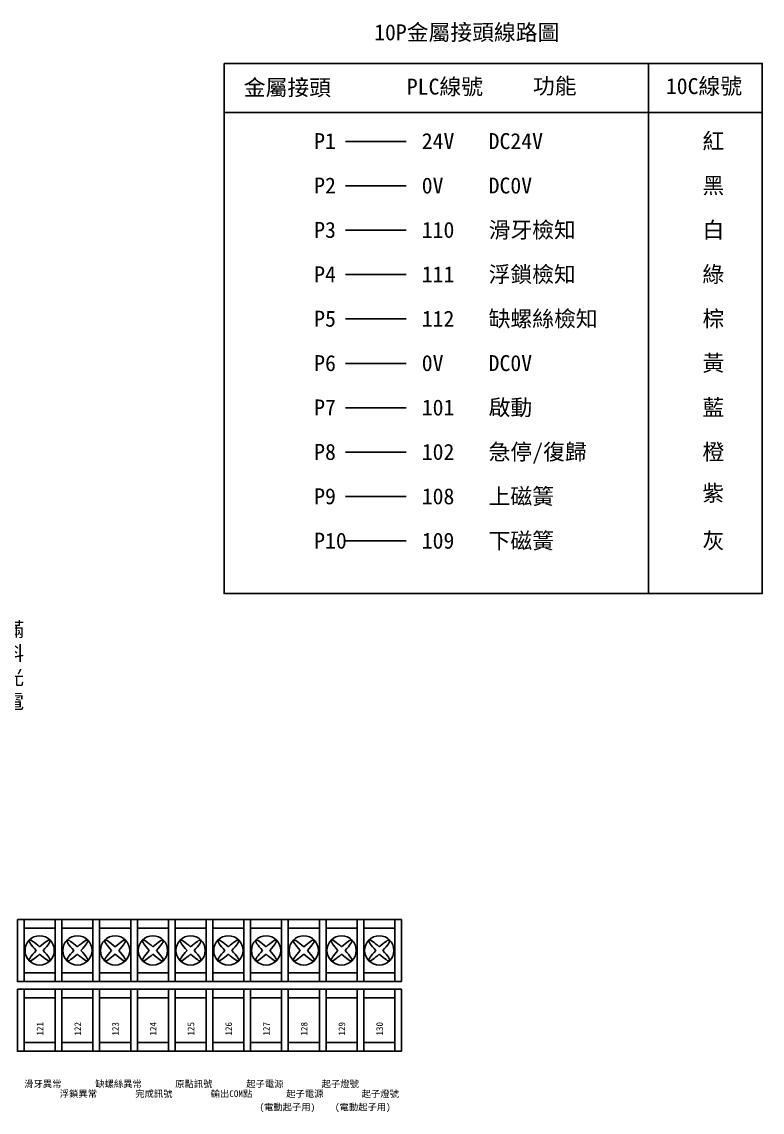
# Model space of a CAD drawing. Extents: x 363 to 1131, y 491 to 757.
# Drawn here: x 695.5 to 862.2, y 490.6 to 736.2 of the extents above; entities that cross this region are included whole.
import ezdxf

# ---------------------------------------------------------------- set-up
doc = ezdxf.new("R2010")
doc.units = 0
doc.layers.get('0').update_dxf_attribs({"linetype": 'CONTINUOUS'})
doc.layers.add('圖框層', color=7, linetype='CONTINUOUS')
doc.layers.add('標尺寸層', color=3, linetype='CONTINUOUS')
doc.styles.add('STSL', font='kaiu.ttf')
doc.styles.add('標楷體', font='kaiu.ttf')

msp = doc.modelspace()

# ---------------------------------------------------------------- linework, layer by layer
msp.add_line((755.3, 726.84), (741.03, 726.84))
msp.add_lwpolyline([(741.03, 726.84), (836.63, 726.84), (836.63, 607.4), (741.03, 607.4)], close=True)
at = {"layer": '標尺寸層', "color": 7}
for p, q in [((741.03, 715.75), (862.22, 715.75)), ((768.33, 709.27), (782.01, 709.27)), ((768.33, 699.27), (782.01, 699.27)), ((768.33, 689.27), (782.01, 689.27)), ((768.33, 679.27), (782.01, 679.27)), ((768.33, 669.27), (782.01, 669.27)), ((768.33, 659.27), (782.01, 659.27)), ((768.33, 649.27), (782.01, 649.27)), ((768.33, 639.27), (782.01, 639.27)), ((768.33, 629.27), (782.01, 629.27)), ((768.33, 619.27), (782.01, 619.27)), ((695.98, 520.03), (695.98, 534.03)), ((704.48, 520.03), (704.48, 534.03)), ((711.48, 534.03), (712.98, 534.03)), ((711.48, 520.03), (711.48, 534.03)), ((712.98, 520.03), (712.98, 534.03)), ((712.98, 520.03), (712.98, 534.03)), ((721.48, 520.03), (721.48, 534.03)), ((729.98, 520.03), (729.98, 534.03)), ((738.48, 520.03), (738.48, 534.03)), ((746.98, 520.03), (746.98, 534.03)), ((755.48, 520.03), (755.48, 534.03)), ((763.98, 520.03), (763.98, 534.03)), ((772.48, 520.03), (772.48, 534.03)), ((779.48, 534.03), (780.98, 534.03)), ((779.48, 520.03), (779.48, 534.03)), ((780.98, 520.03), (780.98, 534.03)), ((695.98, 532.03), (702.98, 532.03)), ((704.48, 532.03), (711.48, 532.03)), ((712.98, 532.03), (719.98, 532.03)), ((721.48, 532.03), (728.48, 532.03)), ((729.98, 532.03), (736.98, 532.03)), ((738.48, 532.03), (745.48, 532.03)), ((746.98, 532.03), (753.98, 532.03)), ((755.48, 532.03), (762.48, 532.03)), ((763.98, 532.03), (770.98, 532.03)), ((772.48, 532.03), (779.48, 532.03)), ((695.98, 522.03), (702.98, 522.03)), ((704.48, 522.03), (711.48, 522.03)), ((712.98, 522.03), (719.98, 522.03)), ((721.48, 522.03), (728.48, 522.03)), ((729.98, 522.03), (736.98, 522.03)), ((738.48, 522.03), (745.48, 522.03)), ((746.98, 522.03), (753.98, 522.03)), ((755.48, 522.03), (762.48, 522.03)), ((763.98, 522.03), (770.98, 522.03)), ((772.48, 522.03), (779.48, 522.03)), ((695.98, 504.33), (695.98, 518.33)), ((704.48, 504.33), (704.48, 518.33)), ((712.98, 520.03), (711.48, 520.03)), ((711.48, 518.33), (712.98, 518.33)), ((711.48, 504.33), (711.48, 518.33)), ((712.98, 504.33), (712.98, 518.33)), ((712.98, 504.33), (712.98, 518.33)), ((721.48, 504.33), (721.48, 518.33)), ((729.98, 504.33), (729.98, 518.33)), ((738.48, 504.33), (738.48, 518.33)), ((746.98, 504.33), (746.98, 518.33)), ((755.48, 504.33), (755.48, 518.33)), ((763.98, 504.33), (763.98, 518.33)), ((772.48, 504.33), (772.48, 518.33)), ((780.98, 520.03), (779.48, 520.03)), ((779.48, 518.33), (780.98, 518.33)), ((779.48, 504.33), (779.48, 518.33)), ((780.98, 504.33), (780.98, 518.33)), ((695.98, 516.33), (702.98, 516.33)), ((704.48, 516.33), (711.48, 516.33)), ((712.98, 516.33), (719.98, 516.33)), ((721.48, 516.33), (728.48, 516.33)), ((729.98, 516.33), (736.98, 516.33)), ((738.48, 516.33), (745.48, 516.33)), ((746.98, 516.33), (753.98, 516.33)), ((755.48, 516.33), (762.48, 516.33)), ((763.98, 516.33), (770.98, 516.33)), ((772.48, 516.33), (779.48, 516.33)), ((695.98, 506.33), (702.98, 506.33)), ((704.48, 506.33), (711.48, 506.33)), ((712.98, 506.33), (719.98, 506.33)), ((721.48, 506.33), (728.48, 506.33)), ((729.98, 506.33), (736.98, 506.33)), ((738.48, 506.33), (745.48, 506.33)), ((746.98, 506.33), (753.98, 506.33)), ((755.48, 506.33), (762.48, 506.33)), ((763.98, 506.33), (770.98, 506.33)), ((772.48, 506.33), (779.48, 506.33)), ((712.98, 504.33), (711.48, 504.33)), ((780.98, 504.33), (779.48, 504.33))]:
    msp.add_line(p, q, dxfattribs=at)
for points in [[(836.63, 726.84), (862.22, 726.84), (862.22, 607.4), (836.63, 607.4)], [(694.48, 534.03), (702.98, 534.03), (702.98, 520.03), (694.48, 520.03)], [(702.98, 534.03), (711.48, 534.03), (711.48, 520.03), (702.98, 520.03)], [(711.48, 534.03), (719.98, 534.03), (719.98, 520.03), (711.48, 520.03)], [(719.98, 534.03), (728.48, 534.03), (728.48, 520.03), (719.98, 520.03)], [(728.48, 534.03), (736.98, 534.03), (736.98, 520.03), (728.48, 520.03)], [(736.98, 534.03), (745.48, 534.03), (745.48, 520.03), (736.98, 520.03)], [(745.48, 534.03), (753.98, 534.03), (753.98, 520.03), (745.48, 520.03)], [(753.98, 534.03), (762.48, 534.03), (762.48, 520.03), (753.98, 520.03)], [(762.48, 534.03), (770.98, 534.03), (770.98, 520.03), (762.48, 520.03)], [(770.98, 534.03), (779.48, 534.03), (779.48, 520.03), (770.98, 520.03)], [(694.48, 518.33), (702.98, 518.33), (702.98, 504.33), (694.48, 504.33)], [(702.98, 518.33), (711.48, 518.33), (711.48, 504.33), (702.98, 504.33)], [(711.48, 518.33), (719.98, 518.33), (719.98, 504.33), (711.48, 504.33)], [(719.98, 518.33), (728.48, 518.33), (728.48, 504.33), (719.98, 504.33)], [(728.48, 518.33), (736.98, 518.33), (736.98, 504.33), (728.48, 504.33)], [(736.98, 518.33), (745.48, 518.33), (745.48, 504.33), (736.98, 504.33)], [(745.48, 518.33), (753.98, 518.33), (753.98, 504.33), (745.48, 504.33)], [(753.98, 518.33), (762.48, 518.33), (762.48, 504.33), (753.98, 504.33)], [(762.48, 518.33), (770.98, 518.33), (770.98, 504.33), (762.48, 504.33)], [(770.98, 518.33), (779.48, 518.33), (779.48, 504.33), (770.98, 504.33)]]:
    msp.add_lwpolyline(points, close=True, dxfattribs=at)
for centre in [(699.48, 527.03), (707.98, 527.03), (716.48, 527.03), (724.98, 527.03), (733.48, 527.03), (741.98, 527.03), (750.48, 527.03), (758.98, 527.03), (767.48, 527.03), (775.98, 527.03)]:
    msp.add_circle(centre, 3.3, dxfattribs=at)
for centre, major_axis, start_param, end_param in [((699.48, 527.03), (-2.33, 2.33), 4.886768, 7.679603), ((699.48, 527.03), (2.33, 2.33), 4.886768, 7.679603), ((707.98, 527.03), (-2.33, 2.33), 4.886768, 7.679603), ((707.98, 527.03), (2.33, 2.33), 4.886768, 7.679603), ((716.48, 527.03), (-2.33, 2.33), 4.886768, 7.679603), ((716.48, 527.03), (2.33, 2.33), 4.886768, 7.679603), ((724.98, 527.03), (-2.33, 2.33), 4.886768, 7.679603), ((724.98, 527.03), (2.33, 2.33), 4.886768, 7.679603), ((733.48, 527.03), (-2.33, 2.33), 4.886768, 7.679603), ((733.48, 527.03), (2.33, 2.33), 4.886768, 7.679603), ((741.98, 527.03), (-2.33, 2.33), 4.886768, 7.679603), ((741.98, 527.03), (2.33, 2.33), 4.886768, 7.679603), ((750.48, 527.03), (-2.33, 2.33), 4.886768, 7.679603), ((750.48, 527.03), (2.33, 2.33), 4.886768, 7.679603), ((758.98, 527.03), (-2.33, 2.33), 4.886768, 7.679603), ((758.98, 527.03), (2.33, 2.33), 4.886768, 7.679603), ((767.48, 527.03), (-2.33, 2.33), 4.886768, 7.679603), ((767.48, 527.03), (2.33, 2.33), 4.886768, 7.679603), ((775.98, 527.03), (-2.33, 2.33), 4.886768, 7.679603), ((775.98, 527.03), (2.33, 2.33), 4.886768, 7.679603), ((699.48, 527.03), (2.33, 2.33), 1.745175, 4.53801), ((699.48, 527.03), (-2.33, 2.33), 8.02836, 10.821195), ((707.98, 527.03), (2.33, 2.33), 1.745175, 4.53801), ((707.98, 527.03), (-2.33, 2.33), 8.02836, 10.821195), ((716.48, 527.03), (2.33, 2.33), 1.745175, 4.53801), ((716.48, 527.03), (-2.33, 2.33), 8.02836, 10.821195), ((724.98, 527.03), (2.33, 2.33), 1.745175, 4.53801), ((724.98, 527.03), (-2.33, 2.33), 8.02836, 10.821195), ((733.48, 527.03), (2.33, 2.33), 1.745175, 4.53801), ((733.48, 527.03), (-2.33, 2.33), 8.02836, 10.821195), ((741.98, 527.03), (2.33, 2.33), 1.745175, 4.53801), ((741.98, 527.03), (-2.33, 2.33), 8.02836, 10.821195), ((750.48, 527.03), (2.33, 2.33), 1.745175, 4.53801), ((750.48, 527.03), (-2.33, 2.33), 8.02836, 10.821195), ((758.98, 527.03), (2.33, 2.33), 1.745175, 4.53801), ((758.98, 527.03), (-2.33, 2.33), 8.02836, 10.821195), ((767.48, 527.03), (2.33, 2.33), 1.745175, 4.53801), ((767.48, 527.03), (-2.33, 2.33), 8.02836, 10.821195), ((775.98, 527.03), (2.33, 2.33), 1.745175, 4.53801), ((775.98, 527.03), (-2.33, 2.33), 8.02836, 10.821195)]:
    msp.add_ellipse(centre, major_axis=major_axis, ratio=0.176168, start_param=start_param, end_param=end_param, dxfattribs=at)

# ---------------------------------------------------------------- texts
at = {"layer": '圖框層', "color": 4, "style": 'STSL'}
for s, height, p in [('10P金屬接頭線路圖 ', 3.6, (774.81, 732.03)), ('金屬接頭', 3.6, (745.46, 719.6)), ('PLC線號', 3.6, (782.17, 719.8)), ('功能', 3.6, (810.59, 719.95)), ('10C線號', 3.6, (840.52, 719.91)), ('P1', 3.6, (761.31, 707.53)), ('24V', 3.6, (785.54, 707.53)), ('DC24V', 3.6, (800.6, 707.53)), ('紅', 3.6, (848.77, 707.53)), ('P2', 3.6, (761.31, 697.53)), ('0V', 3.6, (785.54, 697.53)), ('DC0V', 3.6, (800.6, 697.53)), ('黑', 3.6, (848.77, 697.53)), ('P3', 3.6, (761.31, 687.53)), ('110', 3.6, (785.54, 687.53)), ('滑牙檢知', 3.6, (800.6, 687.53)), ('白', 3.6, (848.77, 687.53)), ('P4', 3.6, (761.31, 677.53)), ('111', 3.6, (785.54, 677.53)), ('浮鎖檢知', 3.6, (800.6, 677.53)), ('綠', 3.6, (848.77, 677.53)), ('P5', 3.6, (761.31, 667.53)), ('112', 3.6, (785.54, 667.53)), ('缺螺絲檢知', 3.6, (800.6, 667.53)), ('棕', 3.6, (848.77, 667.53)), ('P6', 3.6, (761.31, 657.53)), ('0V', 3.6, (785.54, 657.53)), ('DC0V', 3.6, (800.6, 657.53)), ('黃', 3.6, (848.77, 657.53)), ('P7', 3.6, (761.31, 647.53)), ('101', 3.6, (785.54, 647.53)), ('啟動', 3.6, (800.6, 647.53)), ('藍', 3.6, (848.77, 647.53)), ('P8', 3.6, (761.31, 637.53)), ('102', 3.6, (785.54, 637.53)), ('急停/復歸', 3.6, (800.6, 637.53)), ('橙', 3.6, (848.77, 637.53)), ('上磁簧', 3.6, (800.6, 627.53)), ('紫', 3.6, (848.72, 628.24)), ('P9', 3.6, (761.31, 627.53)), ('108', 3.6, (785.54, 627.53)), ('下磁簧', 3.6, (800.6, 617.53)), ('灰', 3.6, (848.77, 617.53)), ('P10', 3.6, (761.31, 617.53)), ('109', 3.6, (785.54, 617.53)), ('滑牙異常', 1.5, (696, 496.23)), ('缺螺絲異常', 1.5, (712, 496.23)), ('原點訊號', 1.5, (730, 496.23)), ('起子電源', 1.5, (746, 496.23)), ('起子燈號', 1.5, (763, 496.23)), ('浮鎖異常', 1.5, (704, 494.01)), ('完成訊號', 1.5, (721, 494.01)), ('輸出COM點', 1.5, (738, 494.01)), ('起子電源', 1.5, (755, 494.01)), ('起子燈號', 1.5, (772, 494.01)), ('(電動起子用)', 1.5, (749, 491.01)), ('(電動起子用)', 1.5, (766, 491.01))]:
    msp.add_text(s, height=height, dxfattribs=at).set_placement(p)
for s, p in [('124', (725.79, 507.86)), ('121', (700.29, 507.86)), ('122', (708.79, 507.86)), ('123', (717.29, 507.86)), ('125', (734.29, 507.86)), ('126', (742.79, 507.86)), ('127', (751.29, 507.86)), ('128', (759.79, 507.86)), ('129', (768.29, 507.86)), ('130', (776.79, 507.86))]:
    msp.add_text(s, height=1.5, rotation=90, dxfattribs=at).set_placement(p)
at = {"layer": '標尺寸層', "color": 0, "insert": (691.53, 601), "char_height": 3.25, "width": 4.1791, "attachment_point": 1, "style": '標楷體'}
msp.add_mtext('{\\T1.1;滿料光電}', dxfattribs=at)

doc.saveas('drawing.dxf')
